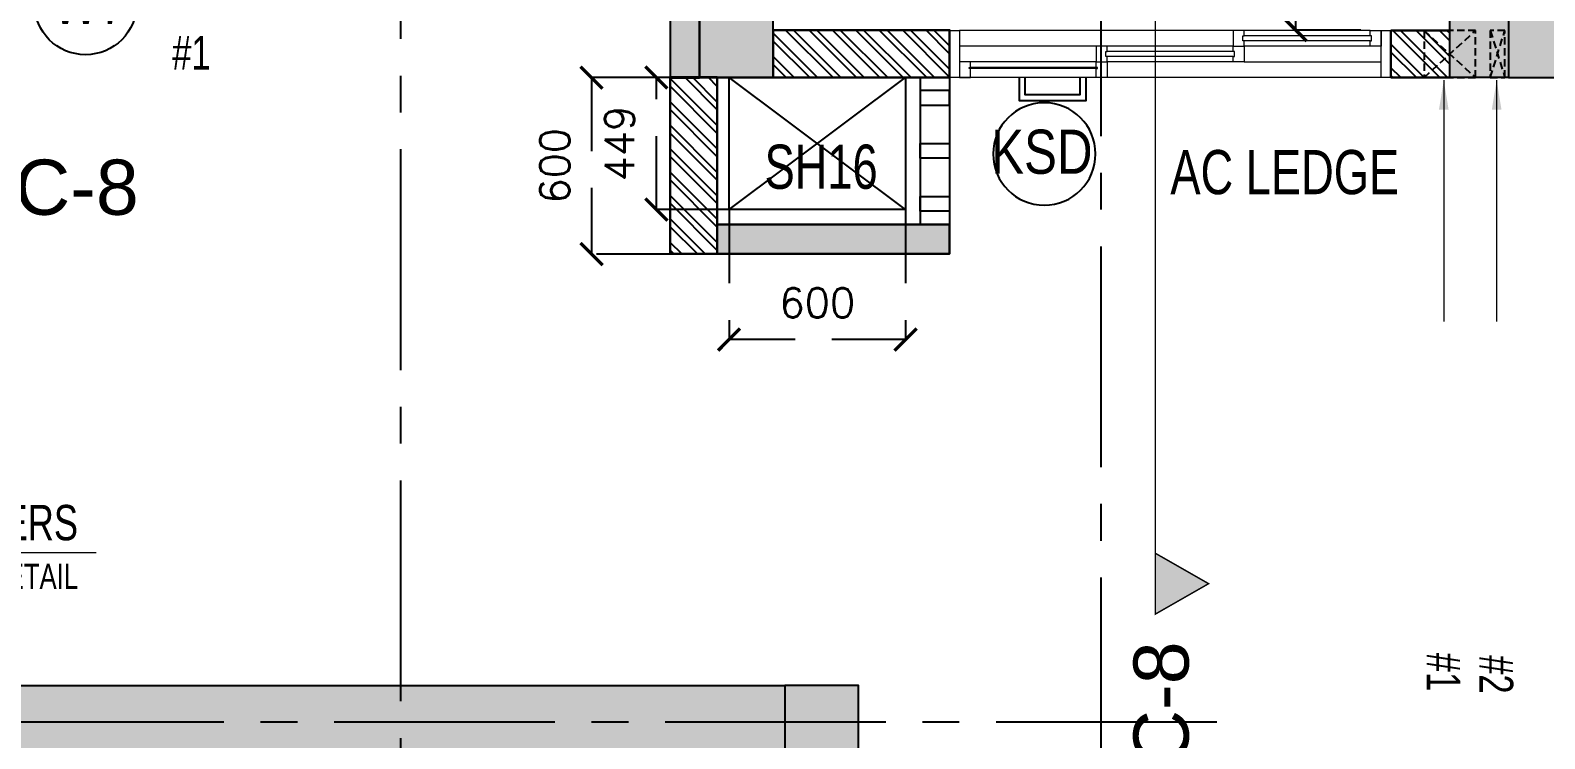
# Model space of a CAD drawing. Header units: millimetres. Extents: x 1180970 to 1231451, y -5737889 to -5695638.
# Drawn here: x 1213337 to 1218485, y -5721856 to -5719449 of the extents above; entities that cross this region are included whole.
import ezdxf
from ezdxf.enums import TextEntityAlignment as Align

# ---------------------------------------------------------------- set-up
doc = ezdxf.new("R2010")
doc.units = ezdxf.units.MM
doc.header["$LTSCALE"] = 1000
doc.header["$MEASUREMENT"] = 0
for name, pattern in [('3BHK-A$1$AUDIT_D_120904163729-0', [0]), ('3BHK-A$2$HIDDEN', [0.375, 0.25, -0.125]), ('AUDIT_D_120904163729-0', [0]), ('T8(T9 IS SIMILAR) - GROUND FLOOR - DIMENSION & TEXTING$0$HIDDEN', [0.375, 0.25, -0.125]), ('T8_PROFILE SECTIONS$0$HIDDEN', [0.375, 0.25, -0.125]), ('T8_PROFILE SECTIONS$0$PHANTOM2', [1.25, 0.625, -0.125, 0.125, -0.125, 0.125, -0.125]), ('T8_REFUGE COLUMNS$0$CENTER2', [1.125, 0.75, -0.125, 0.125, -0.125])]:
    doc.linetypes.add(name, pattern=pattern)
doc.layers.get('0').update_dxf_attribs({"linetype": 'AUDIT_D_120904163729-0'})
for name, color, linetype, lineweight in [('3BHK-A$1$$0$Window', 4, 'Continuous', 20), ('3BHK-A$1$$1$A-WALL- 160', 6, 'Continuous', 30), ('T8 - GROUND FLOOR CORE$0$a-Text', 4, 'Continuous', 0), ('T8(T9 IS SIMILAR) - GROUND FLOOR - DIMENSION & TEXTING$0$a-Text', 4, 'Continuous', 0), ('T8(T9 IS SIMILAR) - GROUND FLOOR - DIMENSION & TEXTING$0$R0-18-10-2014-T1-1st Podium Floor Plan$0$Text', 2, 'Continuous', 0), ('T8(T9 IS SIMILAR) - GROUND FLOOR$0$D&W', 8, 'Continuous', 25)]:
    doc.layers.add(name, color=color, linetype=linetype, lineweight=lineweight)
for name, color, linetype in [('3BHK-A$1$$1$A-Elev Feature-Chajja', 13, 'Continuous'), ('3BHK-A$1$$1$CUT-OUT', 49, 'Continuous'), ('3BHK-A$1$A-HATCH -160', 251, '3BHK-A$1$AUDIT_D_120904163729-0'), ('T8 - GROUND FLOOR CORE$0$a-window-no', 125, 'Continuous'), ('T8(T9 IS SIMILAR) - GROUND FLOOR - DIMENSION & TEXTING$0$A-DIMENSIONS', 2, 'T8(T9 IS SIMILAR) - GROUND FLOOR - DIMENSION & TEXTING$0$HIDDEN'), ('T8(T9 IS SIMILAR) - GROUND FLOOR - DIMENSION & TEXTING$0$a-window-no', 125, 'Continuous'), ('T8_PROFILE SECTIONS$0$A-PROFILE SECTIONS', 81, 'T8_PROFILE SECTIONS$0$PHANTOM2'), ('T8_REFUGE COLUMNS$0$A-CENTERLINE', 193, 'T8_REFUGE COLUMNS$0$CENTER2'), ('T8_REFUGE COLUMNS$0$A-RCC COLS', 3, 'Continuous'), ('T8_REFUGE COLUMNS$0$A-SHEAR WALL THICKENING', 3, 'Continuous')]:
    doc.layers.add(name, color=color, linetype=linetype)
doc.layers.add('T8_REFUGE COLUMNS$0$COL-HATCH', color=7, linetype='Continuous', lineweight=25, true_color=0xa3a3a3)
doc.styles.add('T8 - GROUND FLOOR CORE$0$ARIAL ARROW', font='swisscl.ttf')
doc.styles.add('T8 - GROUND FLOOR CORE$0$LODHA STANDERD', font='sanss___.ttf')
doc.styles.add('T8(T9 IS SIMILAR) - GROUND FLOOR - DIMENSION & TEXTING$0$ARIAL ARROW', font='swisscl.ttf')
doc.styles.add('T8(T9 IS SIMILAR) - GROUND FLOOR - DIMENSION & TEXTING$0$LODHA STANDERD', font='sanss___.ttf')
doc.styles.add('T8(T9 IS SIMILAR) - GROUND FLOOR - DIMENSION & TEXTING$0$Romans 1', font='romans.shx', dxfattribs={"height": 100})
doc.styles.add('T8(T9 IS SIMILAR) - GROUND FLOOR - DIMENSION & TEXTING$0$Tahoma', font='tahoma.ttf')
doc.styles.add('T8_PROFILE SECTIONS$0$arial', font='sanss___.ttf')
doc.dimstyles.new('T8(T9 IS SIMILAR) - GROUND FLOOR - DIMENSION & TEXTING$0$ALPINE S', dxfattribs={"dimscale": 0, "dimtxt": 100, "dimasz": 75, "dimexe": 0, "dimexo": 0, "dimgap": 75, "dimtad": 1, "dimdec": 0, "dimzin": 0, "dimdsep": 46, "dimtxsty": 'T8(T9 IS SIMILAR) - GROUND FLOOR - DIMENSION & TEXTING$0$Romans 1', "dimblk": 'T8(T9 IS SIMILAR) - GROUND FLOOR - DIMENSION & TEXTING$0$_ArchTick', "dimcen": 0.09, "dimclrd": 256, "dimclre": 256, "dimclrt": 7, "dimadec": 0, "dimazin": 0, "dimtfac": 1, "dimtdec": 0, "dimtofl": 0, "dimtmove": 1, "dimatfit": 0, "dimldrblk": 'T8(T9 IS SIMILAR) - GROUND FLOOR - DIMENSION & TEXTING$0$_Open90', "dimfxl": 1, "dimtolj": 1, "dimtzin": 0, "dimarcsym": 0})
doc.dimstyles.new('T8(T9 IS SIMILAR) - GROUND FLOOR - DIMENSION & TEXTING$0$SAMATA STD', dxfattribs={"dimtxt": 100, "dimasz": 50, "dimexe": 50, "dimexo": 50, "dimgap": 10, "dimtad": 0, "dimdec": 0, "dimrnd": 5, "dimzin": 0, "dimdsep": 46, "dimtxsty": 'T8(T9 IS SIMILAR) - GROUND FLOOR - DIMENSION & TEXTING$0$Tahoma', "dimblk": 'T8(T9 IS SIMILAR) - GROUND FLOOR - DIMENSION & TEXTING$0$_Origin2', "dimcen": -50, "dimdle": 50, "dimclrd": 7, "dimclre": 7, "dimclrt": 7, "dimadec": 0, "dimazin": 0, "dimtfac": 1, "dimtdec": 0, "dimtmove": 1, "dimatfit": 3, "dimfxl": 150, "dimtfill": 1, "dimtolj": 1, "dimtzin": 0, "dimlwd": -1, "dimlwe": -1, "dimarcsym": 0})

# ---------------------------------------------------------------- blocks, each defined once
blk = doc.blocks.new('3BHK-A$1$$0$1500')
at = {"layer": '3BHK-A$1$$0$Window', "color": 1, "lineweight": 13}
for p, q in [((1150276.5, -5694418.8), (1148842.5, -5694418.8)), ((1149307.5, -5694418.8), (1148880, -5694418.8)), ((1149307.5, -5694472.1), (1148880, -5694472.1)), ((1149773.7, -5694472.1), (1149345, -5694472.1)), ((1149811.2, -5694472.1), (1150276.5, -5694472.1)), ((1149307.5, -5694525.5), (1148842.5, -5694525.5)), ((1149773.7, -5694525.5), (1149345, -5694525.5)), ((1150239, -5694525.5), (1149811.2, -5694525.5)), ((1149773.7, -5694578.8), (1148842.5, -5694578.8)), ((1150239, -5694578.8), (1149811.2, -5694578.8))]:
    blk.add_line(p, q, dxfattribs=at)
at = {"layer": '3BHK-A$1$$0$Window', "color": 5, "lineweight": 13}
for p, q in [((1149307.5, -5694449.1), (1148880, -5694449.1)), ((1149307.5, -5694453.6), (1148880, -5694453.6)), ((1149773.7, -5694490.7), (1149345, -5694490.7)), ((1149773.7, -5694506.9), (1149345, -5694506.9)), ((1150239, -5694544.1), (1149811.2, -5694544.1)), ((1150239, -5694560.2), (1149811.2, -5694560.2))]:
    blk.add_line(p, q, dxfattribs=at)
at = {"layer": '3BHK-A$1$$0$Window', "color": 4, "lineweight": 13}
for points in [[(1148842.5, -5694418.8), (1148809.5, -5694418.8), (1148809.5, -5694578.8), (1148842.5, -5694578.8)], [(1148880, -5694453.6), (1148880, -5694472.1), (1148842.5, -5694472.1), (1148842.5, -5694418.8), (1148880, -5694418.8), (1148880, -5694449.1), (1148875.5, -5694449.1), (1148875.5, -5694453.6)], [(1149307.5, -5694453.6), (1149307.5, -5694472.1), (1149345, -5694472.1), (1149345, -5694418.8), (1149307.5, -5694418.8), (1149307.5, -5694449.1), (1149312, -5694449.1), (1149312, -5694453.6)], [(1150309.5, -5694418.8), (1150276.5, -5694418.8), (1150276.5, -5694578.8), (1150309.5, -5694578.8)], [(1149345, -5694506.9), (1149345, -5694525.5), (1149307.5, -5694525.5), (1149307.5, -5694472.1), (1149345, -5694472.1), (1149345, -5694490.7), (1149340.5, -5694490.7), (1149340.5, -5694506.9)], [(1149773.7, -5694506.9), (1149773.7, -5694525.5), (1149811.2, -5694525.5), (1149811.2, -5694472.1), (1149773.7, -5694472.1), (1149773.7, -5694490.7), (1149778.2, -5694490.7), (1149778.2, -5694506.9)], [(1149811.2, -5694560.2), (1149811.2, -5694578.8), (1149773.7, -5694578.8), (1149773.7, -5694525.5), (1149811.2, -5694525.5), (1149811.2, -5694544.1), (1149806.7, -5694544.1), (1149806.7, -5694560.2)], [(1150239, -5694560.2), (1150239, -5694578.8), (1150276.5, -5694578.8), (1150276.5, -5694525.5), (1150239, -5694525.5), (1150239, -5694544.1), (1150243.5, -5694544.1), (1150243.5, -5694560.2)]]:
    blk.add_lwpolyline(points, close=True, dxfattribs=at)
blk = doc.blocks.new('3BHK-A')
at = {"layer": '3BHK-A$1$A-HATCH -160', "linetype": 'ByBlock'}
h = blk.add_hatch(dxfattribs=at)
h.set_pattern_fill('ZIGZAG', color=256, scale=250)
h.set_pattern_definition([(9e-15, (1e-08, 0), (31.25, 31.25), [31.25, -31.25]), (90, (31.25, 0), (-31.25, 31.25), [31.25, -31.25])])
h.paths.add_polyline_path([(1185182.8, -5714749.5), (1186532.7, -5714749.5), (1186532.7, -5714149.5), (1186632.7, -5714149.5), (1186632.7, -5714749.5), (1188712.7, -5714749.5), (1188712.7, -5714049.5), (1189032.5, -5714049.5), (1189032.5, -5714149.5), (1188812.7, -5714149.5), (1188812.7, -5715449.5), (1189032.5, -5715449.5), (1189032.5, -5715549.5), (1188712.7, -5715549.5), (1188712.7, -5714849.5), (1186632.7, -5714849.5), (1186632.7, -5715664.5), (1186532.7, -5715664.5), (1186532.7, -5714849.5), (1185182.8, -5714849.5)])
h.paths.add_polyline_path([(1185182.8, -5713249.5), (1185782.7, -5713249.5), (1185782.7, -5713149.5), (1185182.8, -5713149.5)])
h.paths.add_polyline_path([(1186532.7, -5710699.5), (1186632.7, -5710699.5), (1186632.7, -5713249.5), (1186532.7, -5713249.5)])
h.paths.add_polyline_path([(1186532.7, -5717399.5), (1186632.7, -5717399.5), (1186632.7, -5716414.5), (1186532.7, -5716414.5)])
h.paths.add_polyline_path([(1194902.2, -5715375), (1194082.3, -5715375), (1194082.3, -5715475), (1194902.2, -5715475)])
h.paths.add_polyline_path([(1195782.2, -5715375), (1196682.2, -5715375), (1196682.2, -5715475), (1195782.2, -5715475)])
h.paths.add_polyline_path([(1194132.5, -5714149.9), (1196532.4, -5714149.9), (1196532.4, -5714049.9), (1194132.5, -5714049.9)])
h.paths.add_polyline_path([(1197432.4, -5711800.2), (1197532.4, -5711800.2), (1197532.4, -5714149.9), (1197432.4, -5714149.9)])
h.paths.add_polyline_path([(1198282.4, -5714149.9), (1198958.7, -5714149.9), (1198958.7, -5714049.9), (1198282.4, -5714049.9)])
h.paths.add_polyline_path([(1196871.9, -5720208.6), (1196082.2, -5720209.7), (1196082.3, -5720109.7), (1196082.2, -5720109.7), (1196182.2, -5720109.7), (1196871.9, -5720108.6)])
h.paths.add_polyline_path([(1193397.2, -5709939.9), (1193882.3, -5709939.6), (1193882.3, -5710040.1), (1193397.3, -5710040.1)])
h.paths.add_polyline_path([(1186632.7, -5708554.7), (1187192.3, -5708554.8), (1187192.3, -5708654.7), (1186632.7, -5708654.7)])
h.paths.add_polyline_path([(1194182.3, -5715724), (1194082.3, -5715724), (1194082.3, -5715474), (1194182.3, -5715474)])
h = blk.add_hatch(dxfattribs=at)
h.set_pattern_fill('ANSI32', color=256, scale=150)
h.set_pattern_definition([(45, (-0.65, 1285.594), (-39.77475644, 39.77475644), []), (45, (25.864, 1285.594), (-39.77475644, 39.77475644), [])])
h.paths.add_polyline_path([(1194382.1, -5719609.9), (1194582.2, -5719609.9), (1194582.2, -5719449.9), (1194382.1, -5719449.9)])
h = blk.add_hatch(dxfattribs=at)
h.set_pattern_fill('ANSI32', color=256, scale=150, angle=-90)
h.set_pattern_definition([(45, (1184211.52, -5724246.763), (-39.77476, 39.77476), []), (45, (1184238.037, -5724246.763), (-39.77476, 39.77476), [])])
h.paths.add_polyline_path([(1196682.2, -5719448.7), (1196082.3, -5719448.7), (1196082.3, -5719609.9), (1196682.2, -5719609.9)])
h = blk.add_hatch(dxfattribs=at)
h.set_pattern_fill('ANSI32', color=256, scale=150)
h.set_pattern_definition([(45, (99.04, 1285.594), (-39.77475644, 39.77475644), []), (45, (125.557, 1285.594), (-39.77475644, 39.77475644), [])])
h.paths.add_polyline_path([(1196871.9, -5719609.9), (1197031.9, -5719609.9), (1197031.9, -5720209.9), (1196871.9, -5720209.9)])
at = {"linetype": '3BHK-A$2$HIDDEN', "ltscale": 0.1}
for p, q in [((1194244.6, -5719449.9, -0.5), (1194194.6, -5719609.9, -0.5)), ((1194244.6, -5719609.9, -0.5), (1194194.6, -5719449.9, -0.5)), ((1194469.6, -5719609.9, -0.5), (1194294.6, -5719449.9, -0.5)), ((1194469.6, -5719449.9, -0.5), (1194294.6, -5719609.9, -0.5))]:
    blk.add_line(p, q, dxfattribs=at)
at = {"linetype": '3BHK-A$2$HIDDEN', "ltscale": 0.1, "elevation": -0.5}
for points in [[(1194244.6, -5719609.9), (1194194.6, -5719609.9), (1194194.6, -5719449.9), (1194244.6, -5719449.9)], [(1194469.6, -5719609.9), (1194294.6, -5719609.9), (1194294.6, -5719449.9), (1194469.6, -5719449.9)]]:
    blk.add_lwpolyline(points, close=True, dxfattribs=at)
at = {"linetype": 'ByBlock', "elevation": -0.5}
for points in [[(1195846.3, -5719609.9), (1195846.3, -5719687.7), (1195618.1, -5719687.7), (1195618.1, -5719609.9)], [(1195826.3, -5719609.9), (1195826.3, -5719667.7), (1195638.1, -5719667.7), (1195638.1, -5719609.9)]]:
    blk.add_lwpolyline(points, dxfattribs=at)
at = {"layer": '3BHK-A$1$$1$A-Elev Feature-Chajja', "color": 4, "elevation": 0}
for points in [[(1196082.2, -5719703.5), (1196082.2, -5719653.5), (1196182.2, -5719653.5), (1196182.2, -5719703.5)], [(1196082.2, -5719833.6), (1196082.2, -5719883.6), (1196182.2, -5719883.6), (1196182.2, -5719833.6)], [(1196082.2, -5720013.8), (1196082.2, -5720063.8), (1196182.2, -5720063.8), (1196182.2, -5720013.8)]]:
    blk.add_lwpolyline(points, close=True, dxfattribs=at)
at = {"layer": '3BHK-A$1$$1$A-WALL- 160', "linetype": 'ByBlock'}
for p, q in [((1194382.1, -5719449.9, -1), (1194582.2, -5719449.9, -0.5)), ((1194582.2, -5719609.9, -0.5), (1194582.2, -5719449.9, -0.5)), ((1194382.1, -5719609.9, -0.5), (1194582.2, -5719609.9, -0.5)), ((1196871.9, -5720208.6), (1196871.9, -5719608.6)), ((1196871.9, -5719608.6), (1197031.9, -5719608.6)), ((1197031.9, -5719608.6), (1197031.9, -5720208.6)), ((1197031.9, -5720208.6), (1196082.2, -5720208.6, 0))]:
    blk.add_line(p, q, dxfattribs=at)
at = {"layer": '3BHK-A$1$$1$A-WALL- 160', "linetype": 'ByBlock', "elevation": 0}
for points in [[(1196682.2, -5719448.7), (1196082.3, -5719448.7), (1196082.3, -5719609.9), (1196682.2, -5719609.9)], [(1196871.9, -5720108.6), (1196082.2, -5720108.6), (1196082.2, -5720208.6), (1196871.9, -5720208.6)]]:
    blk.add_lwpolyline(points, close=True, dxfattribs=at)
at = {"layer": '3BHK-A$1$$1$CUT-OUT'}
for p, q in [((1196082.2, -5719608.6, 0), (1196082.2, -5720108.6, 0)), ((1196182.2, -5719608.6, 0), (1196182.2, -5720108.6, 0)), ((1196232.2, -5720058.6, 0), (1196831.9, -5719609.9, 0)), ((1196831.9, -5720058.6, 0), (1196232.2, -5719609.9, 0))]:
    blk.add_line(p, q, dxfattribs=at)
at = {"layer": '3BHK-A$1$$1$CUT-OUT', "elevation": 0}
blk.add_lwpolyline([(1196232.2, -5720058), (1196831.9, -5720058.6), (1196831.9, -5719609.9), (1196232.2, -5719609.2)], close=True, dxfattribs=at)
at = {"layer": '3BHK-A$1$$1$A-WALL- 160', "linetype": 'ByBlock', "rotation": 180}
blk.add_blockref('3BHK-A$1$$0$1500', (2344891.7, -11414028.7, -0.5), dxfattribs=at)
blk = doc.blocks.new('T8_REFUGE COLUMNS$0$A$C277F3394')
at = {"layer": 'T8_REFUGE COLUMNS$0$A-SHEAR WALL THICKENING', "linetype": 'ByBlock', "true_color": 0xa3a3a3}
h = blk.add_hatch(color=253, dxfattribs=at)
h.dxf.hatch_style = 1
h.paths.add_polyline_path([(10420.3, -385.5), (10520.2, -385.5), (10520.2, 90.8), (10420.3, 90.8)])
h = blk.add_hatch(color=253, dxfattribs=at)
h.dxf.hatch_style = 1
h.paths.add_polyline_path([(13070.2, -185), (13270.2, -185), (13270.2, -385), (13070.2, -385)])
at = {"layer": 'T8_REFUGE COLUMNS$0$A-SHEAR WALL THICKENING', "linetype": 'ByBlock'}
for points in [[(10420.3, -385.5), (10520.2, -385.5), (10520.2, 90.8), (10420.3, 90.8)], [(13070.2, -185), (13270.2, -185), (13270.2, -385), (13070.2, -385)]]:
    blk.add_lwpolyline(points, close=True, dxfattribs=at)
blk = doc.blocks.new('T8_REFUGE COLUMNS$0$A$C46A13422')
at = {"layer": 'T8_REFUGE COLUMNS$0$A-SHEAR WALL THICKENING', "linetype": 'ByBlock'}
blk.add_blockref('T8_REFUGE COLUMNS$0$A$C277F3394', (-5609.8, -7500), dxfattribs=at)
blk = doc.blocks.new('T8_REFUGE COLUMNS')
at = {"layer": 'T8_REFUGE COLUMNS$0$COL-HATCH', "linetype": 'ByBlock'}
h = blk.add_hatch(color=256, dxfattribs=at)
h.dxf.hatch_style = 1
h.paths.add_polyline_path([(1215612.1, -5719609.9), (1215862.1, -5719609.9), (1215862.1, -5715374.9), (1215612.1, -5715374.9)])
h = blk.add_hatch(color=256, dxfattribs=at)
h.dxf.hatch_style = 1
h.paths.add_polyline_path([(1218362.1, -5719609.9), (1218662.1, -5719609.9), (1218662.1, -5717174.9), (1218362.1, -5717174.9)])
h = blk.add_hatch(color=256, dxfattribs=at)
h.dxf.hatch_style = 1
h.paths.add_polyline_path([(1215902.1, -5721924.9), (1213292.1, -5721924.9), (1213292.1, -5721674.9), (1215902.1, -5721674.9)])
h = blk.add_hatch(color=256, dxfattribs=at)
h.dxf.hatch_style = 1
h.paths.add_polyline_path([(1215902.1, -5723474.9), (1216152.1, -5723474.9), (1216152.1, -5721674.9), (1215902.1, -5721674.9)])
at = {"layer": 'T8_REFUGE COLUMNS$0$A-CENTERLINE'}
for p, q in [((1214597.1, -5722853.5), (1214597.1, -5698299.6)), ((1216977.1, -5728808.5), (1216977.1, -5698299.6)), ((1217370.3, -5721799.9), (1182156.9, -5721799.9))]:
    blk.add_line(p, q, dxfattribs=at)
at = {"layer": 'T8_REFUGE COLUMNS$0$A-RCC COLS', "linetype": 'ByBlock'}
for points in [[(1215612.1, -5719609.9), (1215862.1, -5719609.9), (1215862.1, -5715374.9), (1215612.1, -5715374.9)], [(1218362.1, -5719609.9), (1218662.1, -5719609.9), (1218662.1, -5717174.9), (1218362.1, -5717174.9)], [(1215902.1, -5721924.9), (1213292.1, -5721924.9), (1213292.1, -5721674.9), (1215902.1, -5721674.9)], [(1215902.1, -5723474.9), (1216152.1, -5723474.9), (1216152.1, -5721674.9), (1215902.1, -5721674.9)]]:
    blk.add_lwpolyline(points, close=True, dxfattribs=at)
blk.add_blockref('T8_REFUGE COLUMNS$0$A$C46A13422', (1210702.1, -5711724.9), dxfattribs=at)
blk = doc.blocks.new('T8 - GROUND FLOOR CORE$0$WINDOW TAG')
at = {"layer": 'T8 - GROUND FLOOR CORE$0$a-window-no'}
blk.add_circle((0, 0), 174.1, dxfattribs=at)
at = {"layer": 'T8 - GROUND FLOOR CORE$0$a-window-no', "style": 'T8 - GROUND FLOOR CORE$0$LODHA STANDERD'}
blk.add_attdef('WINDOW', text='', height=150, dxfattribs=at).set_placement((11.3, 2.8), align=Align.MIDDLE_CENTER)
blk = doc.blocks.new('T8 - GROUND FLOOR CORE')
at = {"layer": 'T8 - GROUND FLOOR CORE$0$a-window-no'}
ref = blk.add_blockref('T8 - GROUND FLOOR CORE$0$WINDOW TAG', (1213525, -5719358.1, 0.7), dxfattribs=at)
ref.add_attrib('WINDOW', 'W7', dxfattribs={"height": 150, "style": 'T8 - GROUND FLOOR CORE$0$LODHA STANDERD', "width": 0.8}).set_placement((1213537.7, -5719353, 0.7), align=Align.MIDDLE_CENTER)
at = {"layer": 'T8 - GROUND FLOOR CORE$0$a-Text', "linetype": 'ByBlock', "insert": (1214275.7, -5719989.8), "char_height": 150, "width": 3499.366, "attachment_point": 7, "style": 'T8 - GROUND FLOOR CORE$0$ARIAL ARROW'}
blk.add_mtext('\\pi1557.56283;SH16', dxfattribs=at)
blk = doc.blocks.new('T8(T9 IS SIMILAR) - GROUND FLOOR')
at = {"layer": 'T8(T9 IS SIMILAR) - GROUND FLOOR$0$D&W', "linetype": 'ByBlock'}
for name in ['T8_REFUGE COLUMNS', 'T8 - GROUND FLOOR CORE']:
    blk.add_blockref(name, (0, 0), dxfattribs=at)
at = {"layer": 'T8(T9 IS SIMILAR) - GROUND FLOOR$0$D&W', "linetype": 'ByBlock', "xscale": -1}
blk.add_blockref('3BHK-A', (2412544.6, 0), dxfattribs=at)
blk = doc.blocks.new('T8(T9 IS SIMILAR) - GROUND FLOOR - DIMENSION & TEXTING$0$_Origin2')
at = {"color": 0, "linetype": 'ByBlock', "lineweight": -2}
blk.add_line((-0.5, 0), (-1, 0), dxfattribs=at)
for radius in [0.5, 0.25]:
    blk.add_circle((0, 0), radius, dxfattribs=at)
blk = doc.blocks.new('T8(T9 IS SIMILAR) - GROUND FLOOR - DIMENSION & TEXTING$0$_ArchTick')
at = {"color": 0, "linetype": 'ByBlock', "const_width": 0.15}
blk.add_lwpolyline([(-0.5, -0.5), (0.5, 0.5)], dxfattribs=at)
blk = doc.blocks.new('*D575')
at = {"layer": 'T8(T9 IS SIMILAR) - GROUND FLOOR - DIMENSION & TEXTING$0$A-DIMENSIONS', "linetype": 'T8(T9 IS SIMILAR) - GROUND FLOOR - DIMENSION & TEXTING$0$HIDDEN', "lineweight": -2, "transparency": 16777216}
for p, q in [((1217860.9, -5715473.9), (1217639, -5715473.9)), ((1217860, -5719448.6), (1217639, -5719448.6))]:
    blk.add_line(p, q, dxfattribs=at)
at = {"layer": 'T8(T9 IS SIMILAR) - GROUND FLOOR - DIMENSION & TEXTING$0$A-DIMENSIONS', "lineweight": -2, "transparency": 16777216}
blk.add_line((1217639, -5719448.6), (1217639, -5715473.9), dxfattribs=at)
at = {"layer": 'T8(T9 IS SIMILAR) - GROUND FLOOR - DIMENSION & TEXTING$0$A-DIMENSIONS', "linetype": 'ByBlock', "lineweight": -2, "transparency": 16777216, "xscale": 75, "yscale": 75, "zscale": 75}
for p, rotation in [((1217639, -5715473.9), 90), ((1217639, -5719448.6), 270)]:
    blk.add_blockref('T8(T9 IS SIMILAR) - GROUND FLOOR - DIMENSION & TEXTING$0$_ArchTick', p, dxfattribs=dict(at, rotation=rotation))
at = {"layer": 'T8(T9 IS SIMILAR) - GROUND FLOOR - DIMENSION & TEXTING$0$A-DIMENSIONS', "color": 7, "linetype": 'ByBlock', "transparency": 16777216, "insert": (1217514, -5717461.2), "char_height": 100, "attachment_point": 5, "rotation": 90, "style": 'T8(T9 IS SIMILAR) - GROUND FLOOR - DIMENSION & TEXTING$0$Romans 1'}
blk.add_mtext('\\A1;3975', dxfattribs=at)
blk = doc.blocks.new('T8(T9 IS SIMILAR) - GROUND FLOOR - DIMENSION & TEXTING$0$_Open90')
at = {"color": 0, "linetype": 'ByBlock', "lineweight": -2}
for p, q in [((0, 0), (-1, 0)), ((-0.5, 0.5), (0, 0)), ((0, 0), (-0.5, -0.5))]:
    blk.add_line(p, q, dxfattribs=at)
blk = doc.blocks.new('T8(T9 IS SIMILAR) - GROUND FLOOR - DIMENSION & TEXTING$0$WINDOW TAG')
at = {"layer": 'T8(T9 IS SIMILAR) - GROUND FLOOR - DIMENSION & TEXTING$0$a-window-no'}
blk.add_circle((0, 0), 174.1, dxfattribs=at)
at = {"layer": 'T8(T9 IS SIMILAR) - GROUND FLOOR - DIMENSION & TEXTING$0$a-window-no', "style": 'T8(T9 IS SIMILAR) - GROUND FLOOR - DIMENSION & TEXTING$0$LODHA STANDERD'}
blk.add_attdef('WINDOW', text='', height=150, dxfattribs=at).set_placement((11.3, 2.8), align=Align.MIDDLE_CENTER)
blk = doc.blocks.new('*D471')
at = {"layer": 'T8(T9 IS SIMILAR) - GROUND FLOOR - DIMENSION & TEXTING$0$A-DIMENSIONS', "linetype": 'T8(T9 IS SIMILAR) - GROUND FLOOR - DIMENSION & TEXTING$0$HIDDEN', "lineweight": -2, "transparency": 16777216}
for p, q in [((1215712.7, -5720058.6), (1215712.7, -5720499.9)), ((1216312.4, -5720058.6), (1216312.4, -5720499.9))]:
    blk.add_line(p, q, dxfattribs=at)
at = {"layer": 'T8(T9 IS SIMILAR) - GROUND FLOOR - DIMENSION & TEXTING$0$A-DIMENSIONS', "lineweight": -2, "transparency": 16777216}
blk.add_line((1216312.4, -5720499.9), (1215712.7, -5720499.9), dxfattribs=at)
at = {"layer": 'T8(T9 IS SIMILAR) - GROUND FLOOR - DIMENSION & TEXTING$0$A-DIMENSIONS', "linetype": 'ByBlock', "lineweight": -2, "transparency": 16777216, "xscale": 75, "yscale": 75, "zscale": 75, "rotation": 180}
blk.add_blockref('T8(T9 IS SIMILAR) - GROUND FLOOR - DIMENSION & TEXTING$0$_ArchTick', (1215712.7, -5720499.9), dxfattribs=at)
at = {"layer": 'T8(T9 IS SIMILAR) - GROUND FLOOR - DIMENSION & TEXTING$0$A-DIMENSIONS', "linetype": 'ByBlock', "lineweight": -2, "transparency": 16777216, "xscale": 75, "yscale": 75, "zscale": 75}
blk.add_blockref('T8(T9 IS SIMILAR) - GROUND FLOOR - DIMENSION & TEXTING$0$_ArchTick', (1216312.4, -5720499.9), dxfattribs=at)
at = {"layer": 'T8(T9 IS SIMILAR) - GROUND FLOOR - DIMENSION & TEXTING$0$A-DIMENSIONS', "color": 7, "linetype": 'ByBlock', "transparency": 16777216, "insert": (1216012.6, -5720374.9), "char_height": 100, "attachment_point": 5, "style": 'T8(T9 IS SIMILAR) - GROUND FLOOR - DIMENSION & TEXTING$0$Romans 1', "bg_fill": 3, "box_fill_scale": 1.25, "bg_fill_color": 256, "bg_fill_true_color": 13158600, "bg_fill_transparency": 0}
blk.add_mtext('\\A1;600', dxfattribs=at)
blk = doc.blocks.new('*D472')
at = {"layer": 'T8(T9 IS SIMILAR) - GROUND FLOOR - DIMENSION & TEXTING$0$A-DIMENSIONS', "linetype": 'T8(T9 IS SIMILAR) - GROUND FLOOR - DIMENSION & TEXTING$0$HIDDEN', "lineweight": -2, "transparency": 16777216}
for p, q in [((1215862.1, -5719609.9), (1215245.1, -5719609.9)), ((1215512.3, -5720209.6), (1215245.1, -5720209.6))]:
    blk.add_line(p, q, dxfattribs=at)
at = {"layer": 'T8(T9 IS SIMILAR) - GROUND FLOOR - DIMENSION & TEXTING$0$A-DIMENSIONS', "lineweight": -2, "transparency": 16777216}
blk.add_line((1215245.1, -5719609.9), (1215245.1, -5720209.6), dxfattribs=at)
at = {"layer": 'T8(T9 IS SIMILAR) - GROUND FLOOR - DIMENSION & TEXTING$0$A-DIMENSIONS', "linetype": 'ByBlock', "lineweight": -2, "transparency": 16777216, "xscale": 75, "yscale": 75, "zscale": 75}
for p, rotation in [((1215245.1, -5719609.9), 90), ((1215245.1, -5720209.6), 270)]:
    blk.add_blockref('T8(T9 IS SIMILAR) - GROUND FLOOR - DIMENSION & TEXTING$0$_ArchTick', p, dxfattribs=dict(at, rotation=rotation))
at = {"layer": 'T8(T9 IS SIMILAR) - GROUND FLOOR - DIMENSION & TEXTING$0$A-DIMENSIONS', "color": 7, "linetype": 'ByBlock', "transparency": 16777216, "insert": (1215120.1, -5719909.7), "char_height": 100, "attachment_point": 5, "rotation": 90, "style": 'T8(T9 IS SIMILAR) - GROUND FLOOR - DIMENSION & TEXTING$0$Romans 1', "bg_fill": 3, "box_fill_scale": 1.25, "bg_fill_color": 256, "bg_fill_true_color": 13158600, "bg_fill_transparency": 0}
blk.add_mtext('\\A1;600', dxfattribs=at)
blk = doc.blocks.new('*D473')
at = {"layer": 'T8(T9 IS SIMILAR) - GROUND FLOOR - DIMENSION & TEXTING$0$A-DIMENSIONS', "linetype": 'T8(T9 IS SIMILAR) - GROUND FLOOR - DIMENSION & TEXTING$0$HIDDEN', "lineweight": -2, "transparency": 16777216}
for p, q in [((1215712.3, -5719609.9), (1215465.4, -5719609.9)), ((1215712.7, -5720058.6), (1215465.4, -5720058.6))]:
    blk.add_line(p, q, dxfattribs=at)
at = {"layer": 'T8(T9 IS SIMILAR) - GROUND FLOOR - DIMENSION & TEXTING$0$A-DIMENSIONS', "lineweight": -2, "transparency": 16777216}
blk.add_line((1215465.4, -5720058.6), (1215465.4, -5719609.9), dxfattribs=at)
at = {"layer": 'T8(T9 IS SIMILAR) - GROUND FLOOR - DIMENSION & TEXTING$0$A-DIMENSIONS', "linetype": 'ByBlock', "lineweight": -2, "transparency": 16777216, "xscale": 75, "yscale": 75, "zscale": 75}
for p, rotation in [((1215465.4, -5719609.9), 90), ((1215465.4, -5720058.6), 270)]:
    blk.add_blockref('T8(T9 IS SIMILAR) - GROUND FLOOR - DIMENSION & TEXTING$0$_ArchTick', p, dxfattribs=dict(at, rotation=rotation))
at = {"layer": 'T8(T9 IS SIMILAR) - GROUND FLOOR - DIMENSION & TEXTING$0$A-DIMENSIONS', "color": 7, "linetype": 'ByBlock', "transparency": 16777216, "insert": (1215340.4, -5719834.2), "char_height": 100, "attachment_point": 5, "rotation": 90, "style": 'T8(T9 IS SIMILAR) - GROUND FLOOR - DIMENSION & TEXTING$0$Romans 1', "bg_fill": 3, "box_fill_scale": 1.25, "bg_fill_color": 256, "bg_fill_true_color": 13158600, "bg_fill_transparency": 0}
blk.add_mtext('\\A1;449', dxfattribs=at)
blk = doc.blocks.new('T8_PROFILE SECTIONS$0$MH')
at = {"layer": 'T8_PROFILE SECTIONS$0$A-PROFILE SECTIONS', "linetype": 'T8_PROFILE SECTIONS$0$HIDDEN', "ltscale": 2}
h = blk.add_hatch(color=256, dxfattribs=at)
h.dxf.hatch_style = 1
h.paths.add_polyline_path([(1140339.1, -5697424.8), (1140519.9, -5697528.1), (1140339.1, -5697631.3)])
at = {"layer": 'T8_PROFILE SECTIONS$0$A-PROFILE SECTIONS', "linetype": 'T8_PROFILE SECTIONS$0$HIDDEN', "ltscale": 2, "const_width": 5}
blk.add_lwpolyline([(1140339.1, -5697424.8), (1140339.1, -5697424.8), (1140519.9, -5697528.1), (1140339.1, -5697631.3)], close=True, dxfattribs=at)
blk.add_lwpolyline([(1140339.1, -5697424.8), (1140339.1, -5700565.7)], dxfattribs=at)
blk = doc.blocks.new('PROFILE SECTION LINE T9')
at = {"layer": 'T8_PROFILE SECTIONS$0$A-PROFILE SECTIONS', "linetype": 'ByBlock', "xscale": -1, "rotation": 180}
blk.add_blockref('T8_PROFILE SECTIONS$0$MH', (-1108895.4, -5707241.5, 0), dxfattribs=at)
at = {"layer": 'T8_PROFILE SECTIONS$0$A-PROFILE SECTIONS', "linetype": 'ByBlock', "insert": (27216.3, -8272.8, 0), "char_height": 187.5, "attachment_point": 1, "style": 'T8_PROFILE SECTIONS$0$arial'}
blk.add_mtext_dynamic_manual_height_columns('SEC-8', width=301.334, gutter_width=500, heights=[0], dxfattribs=at)
at = {"layer": 'T8_PROFILE SECTIONS$0$A-PROFILE SECTIONS', "linetype": 'ByBlock', "insert": (31369.2, -9909.5, 0), "char_height": 187.5, "attachment_point": 3, "rotation": 90, "style": 'T8_PROFILE SECTIONS$0$arial'}
blk.add_mtext_dynamic_manual_height_columns('SEC-8', width=301.334, gutter_width=500, heights=[0], dxfattribs=at)
blk = doc.blocks.new('T8(T9 IS SIMILAR) - GROUND FLOOR - DIMENSION & TEXTING')
at = {"layer": 'T8(T9 IS SIMILAR) - GROUND FLOOR - DIMENSION & TEXTING$0$a-window-no'}
ref = blk.add_blockref('T8(T9 IS SIMILAR) - GROUND FLOOR - DIMENSION & TEXTING$0$WINDOW TAG', (1216784.2, -5719869.4), dxfattribs=dict(at, xscale=-1))
ref.add_attrib('WINDOW', 'KSD', dxfattribs={"height": 150, "style": 'T8(T9 IS SIMILAR) - GROUND FLOOR - DIMENSION & TEXTING$0$LODHA STANDERD', "width": 0.8}).set_placement((1216775.8, -5719861.8), align=Align.MIDDLE_CENTER)
at = {"layer": 'T8(T9 IS SIMILAR) - GROUND FLOOR - DIMENSION & TEXTING$0$a-Text', "style": 'T8(T9 IS SIMILAR) - GROUND FLOOR - DIMENSION & TEXTING$0$ARIAL ARROW'}
blk.add_text('AC LEDGE', height=150, dxfattribs=at).set_placement((1217212.8, -5720006))
at = {"layer": 'T8(T9 IS SIMILAR) - GROUND FLOOR - DIMENSION & TEXTING$0$R0-18-10-2014-T1-1st Podium Floor Plan$0$Text', "attachment_point": 3, "style": 'T8(T9 IS SIMILAR) - GROUND FLOOR - DIMENSION & TEXTING$0$ARIAL ARROW'}
for s, insert, char_height, width in [('#1', (1213950.2, -5719468.3, 0), 114.75, 1361.984), ('LOUVERS\\P{\\H0.70833x;AS PER  DETAIL}', (1213499.5, -5721061.7, 0), 120, 3557.379)]:
    blk.add_mtext(s, dxfattribs=dict(at, insert=insert, char_height=char_height, width=width))
at = {"layer": 'T8(T9 IS SIMILAR) - GROUND FLOOR - DIMENSION & TEXTING$0$R0-18-10-2014-T1-1st Podium Floor Plan$0$Text', "char_height": 114.75, "width": 1228.719, "attachment_point": 9, "rotation": 270, "style": 'T8(T9 IS SIMILAR) - GROUND FLOOR - DIMENSION & TEXTING$0$ARIAL ARROW'}
for s, insert in [('#1', (1218083.6, -5721694.5, 0)), ('#2', (1218263.4, -5721702.9, 0))]:
    blk.add_mtext(s, dxfattribs=dict(at, insert=insert))
at = {"layer": 'T8(T9 IS SIMILAR) - GROUND FLOOR - DIMENSION & TEXTING$0$A-DIMENSIONS', "linetype": 'ByBlock'}
dim = blk.add_linear_dim(base=(1217639, -5715473.9), p1=(1217860, -5719448.6), p2=(1217860.9, -5715473.9), angle=270, dimstyle='T8(T9 IS SIMILAR) - GROUND FLOOR - DIMENSION & TEXTING$0$ALPINE S', override={"dimscale": 1, "dimfxl": 5, "dimarcsym": 1}, dxfattribs=at)
dim.commit()
dim.dimension.update_dxf_attribs({"geometry": '*D575', "text_midpoint": (1217514, -5717461.2)})
dim = blk.add_linear_dim(base=(1215712.7, -5720499.9, 0.5), p1=(1216312.4, -5720058.6, 1), p2=(1215712.7, -5720058.6, 1), dimstyle='T8(T9 IS SIMILAR) - GROUND FLOOR - DIMENSION & TEXTING$0$ALPINE S', override={"dimscale": 1, "dimfxl": 5, "dimtfill": 1, "dimarcsym": 1}, dxfattribs=at)
dim.commit()
dim.dimension.update_dxf_attribs({"geometry": '*D471', "text_midpoint": (1216012.6, -5720374.9, 0.5)})
at = {"layer": 'T8(T9 IS SIMILAR) - GROUND FLOOR - DIMENSION & TEXTING$0$R0-18-10-2014-T1-1st Podium Floor Plan$0$Text'}
for points, override in [([(1218142.2, -5719618.9, 0), (1218142.2, -5720248.5, 0), (1218142.2, -5720438.2, 0)], {"dimscale": 1, "dimasz": 100, "dimclrd": 2, "dimfxlon": 1, "dimarcsym": 1}), ([(1218321.9, -5719618.9, 0), (1218321.9, -5720248.5, 0), (1218321.9, -5720438.2, 0)], {"dimscale": 1, "dimasz": 100, "dimclrd": 2, "dimfxlon": 1, "dimarcsym": 1}), ([(1212727.6, -5721674), (1212727.6, -5721223.4), (1213561.5, -5721223.4)], {"dimscale": 1, "dimasz": 150, "dimclrd": 2, "dimfxlon": 1, "dimarcsym": 1})]:
    blk.add_leader(points, dimstyle='T8(T9 IS SIMILAR) - GROUND FLOOR - DIMENSION & TEXTING$0$SAMATA STD', override=override, dxfattribs=at)
at = {"layer": 'T8(T9 IS SIMILAR) - GROUND FLOOR - DIMENSION & TEXTING$0$A-DIMENSIONS', "linetype": 'ByBlock'}
dim = blk.add_linear_dim(base=(1215245.1, -5720209.6, 0), p1=(1215862.1, -5719609.9, 0), p2=(1215512.3, -5720209.6, 0.5), angle=90, dimstyle='T8(T9 IS SIMILAR) - GROUND FLOOR - DIMENSION & TEXTING$0$ALPINE S', override={"dimscale": 1, "dimfxl": 5, "dimtfill": 1, "dimarcsym": 1}, dxfattribs=at)
dim.commit()
dim.dimension.update_dxf_attribs({"geometry": '*D472', "text_midpoint": (1215120.1, -5719909.7, 0)})
dim = blk.add_linear_dim(base=(1215465.4, -5719609.9, 0), p1=(1215712.7, -5720058.6, 0.5), p2=(1215712.3, -5719609.9, 0.5), angle=90, dimstyle='T8(T9 IS SIMILAR) - GROUND FLOOR - DIMENSION & TEXTING$0$ALPINE S', override={"dimscale": 1, "dimfxl": 5, "dimtfill": 1, "dimarcsym": 1}, dxfattribs=at)
dim.commit()
dim.dimension.update_dxf_attribs({"geometry": '*D473', "text_midpoint": (1215340.4, -5719834.2, 0)})

msp = doc.modelspace()

# ---------------------------------------------------------------- block references
at = {"linetype": 'ByBlock'}
msp.add_blockref('T8(T9 IS SIMILAR) - GROUND FLOOR', (0, 0), dxfattribs=at)

# ---------------------------------------------------------------- next in the draw order: block references
msp.add_blockref('T8(T9 IS SIMILAR) - GROUND FLOOR - DIMENSION & TEXTING', (0, 0), dxfattribs=at)

# ---------------------------------------------------------------- next in the draw order: block references
at = {"layer": 'T8_PROFILE SECTIONS$0$A-PROFILE SECTIONS', "linetype": 'ByBlock'}
msp.add_blockref('PROFILE SECTION LINE T9', (1185718.2, -5711615.8, 0), dxfattribs=at)

doc.saveas('drawing.dxf')
